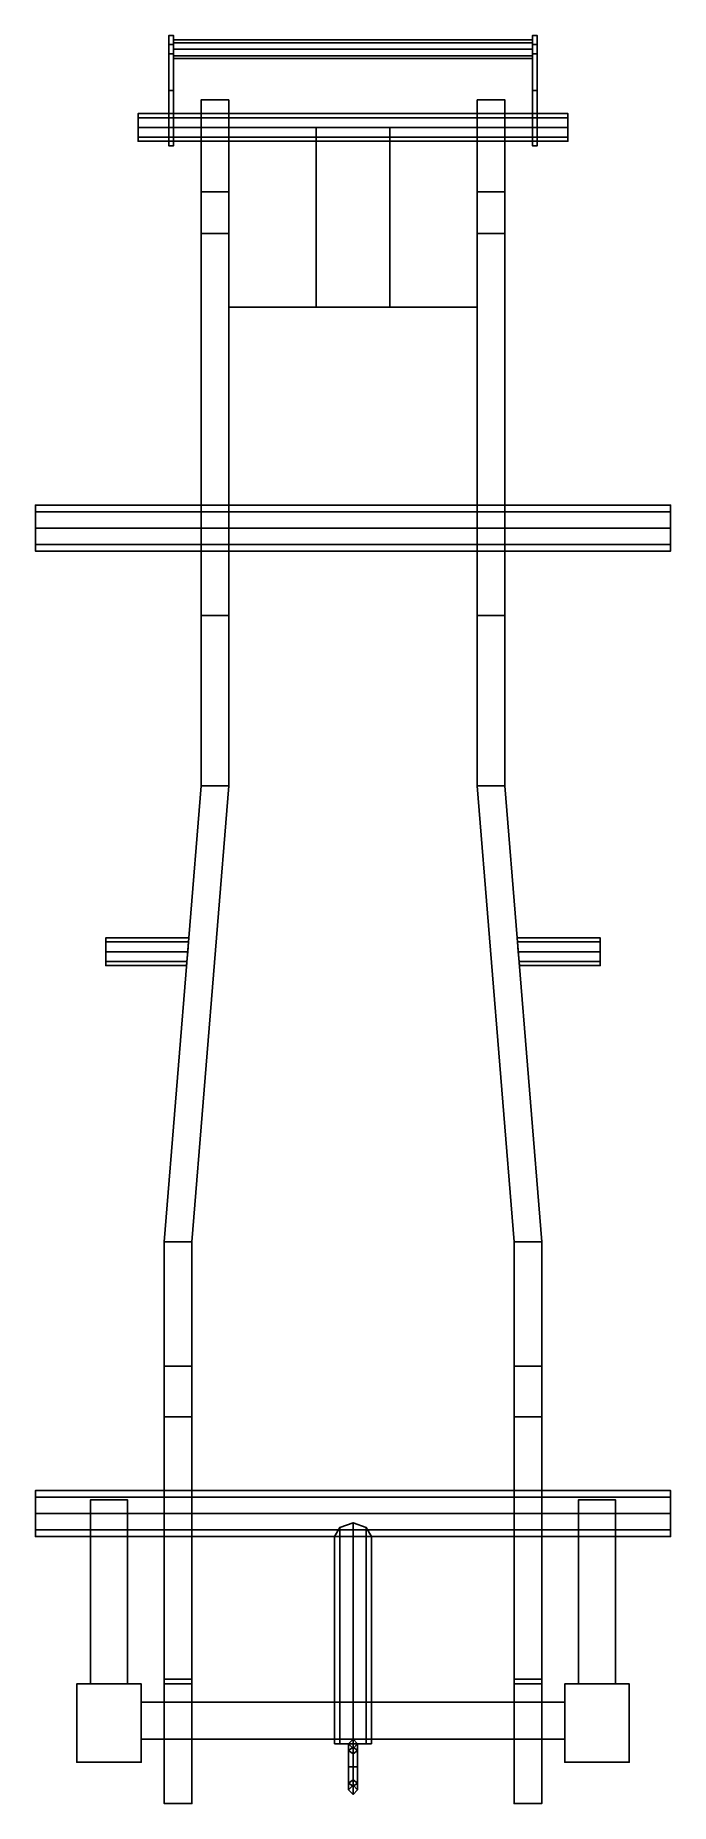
# Model space of a CAD drawing. Extents: x -0.69 to 0.69, y -1.7 to 2.14.
import ezdxf

# ---------------------------------------------------------------- set-up
doc = ezdxf.new("R2010")
doc.units = 0
doc.layers.add('FRAME', color=5, linetype='CONTINUOUS')

msp = doc.modelspace()

# ---------------------------------------------------------------- linework, layer by layer
at = {"layer": 'FRAME'}
for points in [[(-0.4, 1.9, 0.53), (-0.4, 2.1, 0.77), (-0.4, 2.14, 0.71), (-0.4, 2.02, 0.53)], [(-0.4, 2.1, 0.77), (-0.4, 2.12, 0.78), (-0.4, 2.14, 0.76), (-0.4, 2.14, 0.71)], [(-0.4, 2.14, 0.71), (-0.39, 2.14, 0.71), (-0.39, 2.02, 0.53), (-0.4, 2.02, 0.53)], [(-0.4, 2.14, 0.76), (-0.39, 2.14, 0.76), (-0.39, 2.14, 0.71), (-0.4, 2.14, 0.71)], [(-0.4, 2.12, 0.78), (-0.39, 2.12, 0.78), (-0.39, 2.14, 0.76), (-0.4, 2.14, 0.76)], [(-0.4, 2.1, 0.77), (-0.39, 2.1, 0.77), (-0.39, 2.12, 0.78), (-0.4, 2.12, 0.78)], [(-0.39, 2.1, 0.77), (-0.39, 1.9, 0.53), (-0.39, 2.02, 0.53), (-0.39, 2.14, 0.71)], [(-0.39, 2.12, 0.78), (-0.39, 2.1, 0.77), (-0.39, 2.14, 0.71), (-0.39, 2.14, 0.76)], [(0.39, 2.13, 0.74), (0.39, 2.1241, 0.7259), (-0.39, 2.1241, 0.7259), (-0.39, 2.13, 0.74)], [(0.39, 2.1241, 0.7541), (0.39, 2.13, 0.74), (-0.39, 2.13, 0.74), (-0.39, 2.1241, 0.7541)], [(0.39, 2.1241, 0.7259), (0.39, 2.11, 0.72), (-0.39, 2.11, 0.72), (-0.39, 2.1241, 0.7259)], [(0.39, 2.11, 0.76), (0.39, 2.1241, 0.7541), (-0.39, 2.1241, 0.7541), (-0.39, 2.11, 0.76)], [(0.39, 2.12, 0.78), (0.4, 2.12, 0.78), (0.4, 2.14, 0.76), (0.39, 2.14, 0.76)], [(0.39, 2.14, 0.76), (0.4, 2.14, 0.76), (0.4, 2.14, 0.71), (0.39, 2.14, 0.71)], [(0.39, 2.14, 0.71), (0.4, 2.14, 0.71), (0.4, 2.02, 0.53), (0.39, 2.02, 0.53)], [(0.39, 2.1, 0.77), (0.39, 2.12, 0.78), (0.39, 2.14, 0.76), (0.39, 2.14, 0.71)], [(0.39, 1.9, 0.53), (0.39, 2.1, 0.77), (0.39, 2.14, 0.71), (0.39, 2.02, 0.53)], [(0.39, 2.1, 0.77), (0.4, 2.1, 0.77), (0.4, 2.12, 0.78), (0.39, 2.12, 0.78)], [(0.4, 2.12, 0.78), (0.4, 2.1, 0.77), (0.4, 2.14, 0.71), (0.4, 2.14, 0.76)], [(0.4, 2.1, 0.77), (0.4, 1.9, 0.53), (0.4, 2.02, 0.53), (0.4, 2.14, 0.71)], [(-0.4, 1.9, 0.53), (-0.39, 1.9, 0.53), (-0.39, 2.1, 0.77), (-0.4, 2.1, 0.77)], [(0.39, 2.11, 0.72), (0.39, 2.0959, 0.7259), (-0.39, 2.0959, 0.7259), (-0.39, 2.11, 0.72)], [(0.39, 2.0959, 0.7541), (0.39, 2.11, 0.76), (-0.39, 2.11, 0.76), (-0.39, 2.0959, 0.7541)], [(0.39, 2.0959, 0.7259), (0.39, 2.09, 0.74), (-0.39, 2.09, 0.74), (-0.39, 2.0959, 0.7259)], [(0.39, 2.09, 0.74), (0.39, 2.0959, 0.7541), (-0.39, 2.0959, 0.7541), (-0.39, 2.09, 0.74)], [(0.39, 1.9, 0.53), (0.4, 1.9, 0.53), (0.4, 2.1, 0.77), (0.39, 2.1, 0.77)], [(-0.4, 2.02, 0.53), (-0.39, 2.02, 0.53), (-0.39, 1.97, 0.53), (-0.4, 1.97, 0.53)], [(-0.33, 0.88, 0.5), (-0.33, 0.51, 0.63), (-0.33, 1.51, 0.63), (-0.33, 2, 0.5)], [(-0.33, 2, 0.5), (-0.33, 1.51, 0.63), (-0.33, 1.71, 0.62), (-0.33, 1.8, 0.59)], [(-0.33, 2, 0.5), (-0.33, 1.8, 0.59), (-0.33, 2, 0.59), (-0.33, 2, 0.5)], [(-0.33, 2, 0.5), (-0.27, 2, 0.5), (-0.27, 0.88, 0.5), (-0.33, 0.88, 0.5)], [(-0.33, 1.8, 0.59), (-0.27, 1.8, 0.59), (-0.27, 2, 0.59), (-0.33, 2, 0.59)], [(-0.33, 2, 0.59), (-0.27, 2, 0.59), (-0.27, 2, 0.5), (-0.33, 2, 0.5)], [(-0.27, 2, 0.5), (-0.27, 1.51, 0.63), (-0.27, 0.51, 0.63), (-0.27, 0.88, 0.5)], [(-0.27, 1.8, 0.59), (-0.27, 1.71, 0.62), (-0.27, 1.51, 0.63), (-0.27, 2, 0.5)], [(-0.27, 2, 0.5), (-0.27, 2, 0.59), (-0.27, 1.8, 0.59), (-0.27, 2, 0.5)], [(0.27, 2, 0.5), (0.27, 1.51, 0.63), (0.27, 1.71, 0.62), (0.27, 1.8, 0.59)], [(0.27, 2, 0.5), (0.27, 1.8, 0.59), (0.27, 2, 0.59), (0.27, 2, 0.5)], [(0.27, 2, 0.59), (0.33, 2, 0.59), (0.33, 2, 0.5), (0.27, 2, 0.5)], [(0.27, 1.8, 0.59), (0.33, 1.8, 0.59), (0.33, 2, 0.59), (0.27, 2, 0.59)], [(0.27, 2, 0.5), (0.33, 2, 0.5), (0.33, 0.88, 0.5), (0.27, 0.88, 0.5)], [(0.27, 0.88, 0.5), (0.27, 0.51, 0.63), (0.27, 1.51, 0.63), (0.27, 2, 0.5)], [(0.33, 1.8, 0.59), (0.33, 1.71, 0.62), (0.33, 1.51, 0.63), (0.33, 2, 0.5)], [(0.33, 2, 0.5), (0.33, 2, 0.59), (0.33, 1.8, 0.59), (0.33, 2, 0.5)], [(0.33, 2, 0.5), (0.33, 1.51, 0.63), (0.33, 0.51, 0.63), (0.33, 0.88, 0.5)], [(0.39, 2.02, 0.53), (0.4, 2.02, 0.53), (0.4, 1.97, 0.53), (0.39, 1.97, 0.53)], [(-0.467, 1.9612, 0.5088), (-0.467, 1.97, 0.53), (0.467, 1.97, 0.53), (0.467, 1.9612, 0.5088)], [(-0.467, 1.97, 0.53), (-0.467, 1.9612, 0.5512), (0.467, 1.9612, 0.5512), (0.467, 1.97, 0.53)], [(-0.467, 1.94, 0.5), (-0.467, 1.9612, 0.5088), (0.467, 1.9612, 0.5088), (0.467, 1.94, 0.5)], [(-0.467, 1.9612, 0.5512), (-0.467, 1.94, 0.56), (0.467, 1.94, 0.56), (0.467, 1.9612, 0.5512)], [(-0.467, 1.9188, 0.5088), (-0.467, 1.94, 0.5), (0.467, 1.94, 0.5), (0.467, 1.9188, 0.5088)], [(-0.467, 1.94, 0.56), (-0.467, 1.9188, 0.5512), (0.467, 1.9188, 0.5512), (0.467, 1.94, 0.56)], [(-0.27, 1.94, 0.5), (0.27, 1.94, 0.5), (0.08, 1.94, 0.34), (-0.08, 1.94, 0.34)], [(-0.08, 1.94, 0.34), (-0.08, 1.55, 0.34), (-0.27, 1.55, 0.5), (-0.27, 1.94, 0.5)], [(0.08, 1.94, 0.34), (0.08, 1.55, 0.34), (-0.08, 1.55, 0.34), (-0.08, 1.94, 0.34)], [(0.27, 1.94, 0.5), (0.27, 1.55, 0.5), (0.08, 1.55, 0.34), (0.08, 1.94, 0.34)], [(-0.467, 1.91, 0.53), (-0.467, 1.9188, 0.5088), (0.467, 1.9188, 0.5088), (0.467, 1.91, 0.53)], [(-0.467, 1.9188, 0.5512), (-0.467, 1.91, 0.53), (0.467, 1.91, 0.53), (0.467, 1.9188, 0.5512)], [(-0.4, 1.91, 0.53), (-0.39, 1.91, 0.53), (-0.39, 1.9, 0.53), (-0.4, 1.9, 0.53)], [(0.39, 1.91, 0.53), (0.4, 1.91, 0.53), (0.4, 1.9, 0.53), (0.39, 1.9, 0.53)], [(-0.33, 1.71, 0.62), (-0.27, 1.71, 0.62), (-0.27, 1.8, 0.59), (-0.33, 1.8, 0.59)], [(0.27, 1.71, 0.62), (0.33, 1.71, 0.62), (0.33, 1.8, 0.59), (0.27, 1.8, 0.59)], [(-0.08, 1.55, 0.34), (0.08, 1.55, 0.34), (0.27, 1.55, 0.5), (-0.27, 1.55, 0.5)], [(0.69, 1.12, 0.4), (0.69, 1.1054, 0.3646), (-0.69, 1.1054, 0.3646), (-0.69, 1.12, 0.4)], [(0.69, 1.1054, 0.4354), (0.69, 1.12, 0.4), (-0.69, 1.12, 0.4), (-0.69, 1.1054, 0.4354)], [(0.69, 1.1054, 0.3646), (0.69, 1.07, 0.35), (-0.69, 1.07, 0.35), (-0.69, 1.1054, 0.3646)], [(0.69, 1.07, 0.45), (0.69, 1.1054, 0.4354), (-0.69, 1.1054, 0.4354), (-0.69, 1.07, 0.45)], [(0.69, 1.07, 0.35), (0.69, 1.0346, 0.3646), (-0.69, 1.0346, 0.3646), (-0.69, 1.07, 0.35)], [(0.69, 1.0346, 0.4354), (0.69, 1.07, 0.45), (-0.69, 1.07, 0.45), (-0.69, 1.0346, 0.4354)], [(0.69, 1.0346, 0.3646), (0.69, 1.02, 0.4), (-0.69, 1.02, 0.4), (-0.69, 1.0346, 0.3646)], [(0.69, 1.02, 0.4), (0.69, 1.0346, 0.4354), (-0.69, 1.0346, 0.4354), (-0.69, 1.02, 0.4)], [(-0.33, 0.51, 0.45), (-0.33, 0.51, 0.63), (-0.33, 0.51, 0.63), (-0.33, 0.88, 0.5)], [(-0.33, 0.88, 0.5), (-0.27, 0.88, 0.5), (-0.27, 0.51, 0.45), (-0.33, 0.51, 0.45)], [(-0.27, 0.88, 0.5), (-0.27, 0.51, 0.63), (-0.27, 0.51, 0.63), (-0.27, 0.51, 0.45)], [(0.27, 0.88, 0.5), (0.33, 0.88, 0.5), (0.33, 0.51, 0.45), (0.27, 0.51, 0.45)], [(0.27, 0.51, 0.45), (0.27, 0.51, 0.63), (0.27, 0.51, 0.63), (0.27, 0.88, 0.5)], [(0.33, 0.88, 0.5), (0.33, 0.51, 0.63), (0.33, 0.51, 0.63), (0.33, 0.51, 0.45)], [(-0.41, -0.48, 0.45), (-0.41, -0.48, 0.63), (-0.33, 0.51, 0.63), (-0.33, 0.51, 0.45)], [(-0.33, 0.51, 0.45), (-0.27, 0.51, 0.45), (-0.35, -0.48, 0.45), (-0.41, -0.48, 0.45)], [(-0.27, 0.51, 0.45), (-0.27, 0.51, 0.63), (-0.35, -0.48, 0.63), (-0.35, -0.48, 0.45)], [(0.27, 0.51, 0.45), (0.33, 0.51, 0.45), (0.41, -0.48, 0.45), (0.35, -0.48, 0.45)], [(0.35, -0.48, 0.45), (0.35, -0.48, 0.63), (0.27, 0.51, 0.63), (0.27, 0.51, 0.45)], [(0.33, 0.51, 0.45), (0.33, 0.51, 0.63), (0.41, -0.48, 0.63), (0.41, -0.48, 0.45)], [(-0.537, 0.18, 0.5), (-0.537, 0.1712, 0.5212), (-0.3574, 0.1712, 0.5212), (-0.3567, 0.18, 0.5)], [(-0.537, 0.1712, 0.4788), (-0.537, 0.18, 0.5), (-0.3567, 0.18, 0.5), (-0.3574, 0.1712, 0.4788)], [(-0.537, 0.1712, 0.5212), (-0.537, 0.15, 0.53), (-0.3591, 0.15, 0.53), (-0.3574, 0.1712, 0.5212)], [(-0.537, 0.15, 0.47), (-0.537, 0.1712, 0.4788), (-0.3574, 0.1712, 0.4788), (-0.3591, 0.15, 0.47)], [(0.537, 0.18, 0.5), (0.537, 0.1712, 0.4788), (0.3574, 0.1712, 0.4788), (0.3567, 0.18, 0.5)], [(0.537, 0.1712, 0.5212), (0.537, 0.18, 0.5), (0.3567, 0.18, 0.5), (0.3574, 0.1712, 0.5212)], [(0.537, 0.1712, 0.4788), (0.537, 0.15, 0.47), (0.3591, 0.15, 0.47), (0.3574, 0.1712, 0.4788)], [(0.537, 0.15, 0.53), (0.537, 0.1712, 0.5212), (0.3574, 0.1712, 0.5212), (0.3591, 0.15, 0.53)], [(-0.537, 0.15, 0.53), (-0.537, 0.1288, 0.5212), (-0.3608, 0.1288, 0.5212), (-0.3591, 0.15, 0.53)], [(-0.537, 0.1288, 0.4788), (-0.537, 0.15, 0.47), (-0.3591, 0.15, 0.47), (-0.3608, 0.1288, 0.4788)], [(-0.537, 0.1288, 0.5212), (-0.537, 0.12, 0.5), (-0.3615, 0.12, 0.5), (-0.3608, 0.1288, 0.5212)], [(-0.537, 0.12, 0.5), (-0.537, 0.1288, 0.4788), (-0.3608, 0.1288, 0.4788), (-0.3615, 0.12, 0.5)], [(0.537, 0.1288, 0.5212), (0.537, 0.15, 0.53), (0.3591, 0.15, 0.53), (0.3608, 0.1288, 0.5212)], [(0.537, 0.15, 0.47), (0.537, 0.1288, 0.4788), (0.3608, 0.1288, 0.4788), (0.3591, 0.15, 0.47)], [(0.537, 0.12, 0.5), (0.537, 0.1288, 0.5212), (0.3608, 0.1288, 0.5212), (0.3615, 0.12, 0.5)], [(0.537, 0.1288, 0.4788), (0.537, 0.12, 0.5), (0.3615, 0.12, 0.5), (0.3608, 0.1288, 0.4788)], [(-0.41, -0.75, 0.45), (-0.41, -0.7, 0.63), (-0.41, -0.48, 0.63), (-0.41, -0.48, 0.45)], [(-0.41, -0.48, 0.45), (-0.35, -0.48, 0.45), (-0.35, -0.75, 0.45), (-0.41, -0.75, 0.45)], [(-0.35, -0.48, 0.45), (-0.35, -0.48, 0.63), (-0.35, -0.7, 0.63), (-0.35, -0.75, 0.45)], [(0.35, -0.48, 0.45), (0.41, -0.48, 0.45), (0.41, -0.75, 0.45), (0.35, -0.75, 0.45)], [(0.35, -0.75, 0.45), (0.35, -0.7, 0.63), (0.35, -0.48, 0.63), (0.35, -0.48, 0.45)], [(0.41, -0.48, 0.45), (0.41, -0.48, 0.63), (0.41, -0.7, 0.63), (0.41, -0.75, 0.45)], [(-0.41, -0.86, 0.49), (-0.41, -0.75, 0.64), (-0.41, -0.7, 0.63), (-0.41, -0.75, 0.45)], [(-0.35, -0.75, 0.45), (-0.35, -0.7, 0.63), (-0.35, -0.75, 0.64), (-0.35, -0.86, 0.49)], [(0.35, -0.86, 0.49), (0.35, -0.75, 0.64), (0.35, -0.7, 0.63), (0.35, -0.75, 0.45)], [(0.41, -0.75, 0.45), (0.41, -0.7, 0.63), (0.41, -0.75, 0.64), (0.41, -0.86, 0.49)], [(-0.41, -1.02, 0.61), (-0.41, -0.89, 0.72), (-0.41, -0.75, 0.64), (-0.41, -0.86, 0.49)], [(-0.41, -0.75, 0.45), (-0.35, -0.75, 0.45), (-0.35, -0.86, 0.49), (-0.41, -0.86, 0.49)], [(-0.35, -0.86, 0.49), (-0.35, -0.75, 0.64), (-0.35, -0.89, 0.72), (-0.35, -1.02, 0.61)], [(0.35, -0.75, 0.45), (0.41, -0.75, 0.45), (0.41, -0.86, 0.49), (0.35, -0.86, 0.49)], [(0.35, -1.02, 0.61), (0.35, -0.89, 0.72), (0.35, -0.75, 0.64), (0.35, -0.86, 0.49)], [(0.41, -0.86, 0.49), (0.41, -0.75, 0.64), (0.41, -0.89, 0.72), (0.41, -1.02, 0.61)], [(-0.41, -0.86, 0.49), (-0.35, -0.86, 0.49), (-0.35, -1.02, 0.61), (-0.41, -1.02, 0.61)], [(0.35, -0.86, 0.49), (0.41, -0.86, 0.49), (0.41, -1.02, 0.61), (0.35, -1.02, 0.61)], [(-0.41, -1.44, 0.66), (-0.41, -1.48, 0.69), (-0.41, -1, 0.75), (-0.41, -0.89, 0.72)], [(-0.41, -1.43, 0.61), (-0.41, -1.44, 0.66), (-0.41, -0.89, 0.72), (-0.41, -1.02, 0.61)], [(-0.35, -0.89, 0.72), (-0.35, -1, 0.75), (-0.35, -1.48, 0.69), (-0.35, -1.44, 0.66)], [(-0.35, -1.02, 0.61), (-0.35, -0.89, 0.72), (-0.35, -1.44, 0.66), (-0.35, -1.43, 0.61)], [(0.35, -1.43, 0.61), (0.35, -1.44, 0.66), (0.35, -0.89, 0.72), (0.35, -1.02, 0.61)], [(0.35, -1.44, 0.66), (0.35, -1.48, 0.69), (0.35, -1, 0.75), (0.35, -0.89, 0.72)], [(0.41, -1.02, 0.61), (0.41, -0.89, 0.72), (0.41, -1.44, 0.66), (0.41, -1.43, 0.61)], [(0.41, -0.89, 0.72), (0.41, -1, 0.75), (0.41, -1.48, 0.69), (0.41, -1.44, 0.66)], [(0.69, -1.02, 0.4), (0.69, -1.0346, 0.3646), (-0.69, -1.0346, 0.3646), (-0.69, -1.02, 0.4)], [(0.69, -1.0346, 0.4354), (0.69, -1.02, 0.4), (-0.69, -1.02, 0.4), (-0.69, -1.0346, 0.4354)], [(0.69, -1.0346, 0.3646), (0.69, -1.07, 0.35), (-0.69, -1.07, 0.35), (-0.69, -1.0346, 0.3646)], [(0.69, -1.07, 0.45), (0.69, -1.0346, 0.4354), (-0.69, -1.0346, 0.4354), (-0.69, -1.07, 0.45)], [(-0.41, -1.48, 0.69), (-0.41, -1.7, 0.69), (-0.41, -1.7, 0.75), (-0.41, -1, 0.75)], [(-0.41, -1.02, 0.61), (-0.35, -1.02, 0.61), (-0.35, -1.43, 0.61), (-0.41, -1.43, 0.61)], [(-0.35, -1, 0.75), (-0.35, -1.7, 0.75), (-0.35, -1.7, 0.69), (-0.35, -1.48, 0.69)], [(0.35, -1.48, 0.69), (0.35, -1.7, 0.69), (0.35, -1.7, 0.75), (0.35, -1, 0.75)], [(0.35, -1.02, 0.61), (0.41, -1.02, 0.61), (0.41, -1.43, 0.61), (0.35, -1.43, 0.61)], [(0.41, -1, 0.75), (0.41, -1.7, 0.75), (0.41, -1.7, 0.69), (0.41, -1.48, 0.69)], [(0.69, -1.07, 0.35), (0.69, -1.1054, 0.3646), (-0.69, -1.1054, 0.3646), (-0.69, -1.07, 0.35)], [(0.69, -1.1054, 0.4354), (0.69, -1.07, 0.45), (-0.69, -1.07, 0.45), (-0.69, -1.1054, 0.4354)], [(-0.49, -1.04, 0.52), (-0.49, -1.44, 0.52), (-0.57, -1.44, 0.52), (-0.57, -1.04, 0.52)], [(-0.57, -1.04, 0.52), (-0.57, -1.44, 0.52), (-0.57, -1.44, 0.65), (-0.57, -1.04, 0.65)], [(-0.57, -1.04, 0.65), (-0.57, -1.44, 0.65), (-0.49, -1.44, 0.65), (-0.49, -1.04, 0.65)], [(-0.49, -1.04, 0.65), (-0.49, -1.04, 0.52), (-0.57, -1.04, 0.52), (-0.57, -1.04, 0.65)], [(-0.49, -1.44, 0.65), (-0.49, -1.44, 0.52), (-0.49, -1.04, 0.52), (-0.49, -1.04, 0.65)], [(0.57, -1.04, 0.52), (0.57, -1.44, 0.52), (0.49, -1.44, 0.52), (0.49, -1.04, 0.52)], [(0.49, -1.04, 0.52), (0.49, -1.44, 0.52), (0.49, -1.44, 0.65), (0.49, -1.04, 0.65)], [(0.49, -1.04, 0.65), (0.49, -1.44, 0.65), (0.57, -1.44, 0.65), (0.57, -1.04, 0.65)], [(0.57, -1.04, 0.65), (0.57, -1.04, 0.52), (0.49, -1.04, 0.52), (0.49, -1.04, 0.65)], [(0.57, -1.44, 0.65), (0.57, -1.44, 0.52), (0.57, -1.04, 0.52), (0.57, -1.04, 0.65)], [(0.69, -1.1054, 0.3646), (0.69, -1.12, 0.4), (-0.69, -1.12, 0.4), (-0.69, -1.1054, 0.3646)], [(0.69, -1.12, 0.4), (0.69, -1.1054, 0.4354), (-0.69, -1.1054, 0.4354), (-0.69, -1.12, 0.4)], [(-0.04, -1.12, 0.4), (-0.0283, -1.1, 0.3717), (-0.0283, -1.57, 0.3717), (-0.04, -1.57, 0.4)], [(-0.0283, -1.1, 0.4283), (-0.04, -1.12, 0.4), (-0.04, -1.57, 0.4), (-0.0283, -1.57, 0.4283)], [(-0.0283, -1.1, 0.3717), (0, -1.09, 0.36), (0, -1.57, 0.36), (-0.0283, -1.57, 0.3717)], [(0, -1.09, 0.44), (-0.0283, -1.1, 0.4283), (-0.0283, -1.57, 0.4283), (0, -1.57, 0.44)], [(0, -1.09, 0.36), (0.0283, -1.1, 0.3717), (0.0283, -1.57, 0.3717), (0, -1.57, 0.36)], [(0.0283, -1.1, 0.4283), (0, -1.09, 0.44), (0, -1.57, 0.44), (0.0283, -1.57, 0.4283)], [(0.0283, -1.1, 0.3717), (0.04, -1.12, 0.4), (0.04, -1.57, 0.4), (0.0283, -1.57, 0.3717)], [(0.04, -1.12, 0.4), (0.0283, -1.1, 0.4283), (0.0283, -1.57, 0.4283), (0.04, -1.57, 0.4)], [(-0.6, -1.44, 0.65), (-0.6, -1.61, 0.65), (-0.46, -1.61, 0.65), (-0.46, -1.44, 0.65)], [(-0.6, -1.44, 0.52), (-0.6, -1.61, 0.52), (-0.6, -1.61, 0.65), (-0.6, -1.44, 0.65)], [(-0.46, -1.44, 0.52), (-0.46, -1.61, 0.52), (-0.6, -1.61, 0.52), (-0.6, -1.44, 0.52)], [(-0.57, -1.44, 0.65), (-0.57, -1.44, 0.52), (-0.6, -1.44, 0.52), (-0.6, -1.44, 0.65)], [(-0.46, -1.44, 0.65), (-0.46, -1.44, 0.52), (-0.49, -1.44, 0.52), (-0.49, -1.44, 0.65)], [(-0.46, -1.48, 0.65), (-0.46, -1.48, 0.52), (-0.46, -1.44, 0.52), (-0.46, -1.44, 0.65)], [(-0.35, -1.43, 0.61), (-0.35, -1.44, 0.66), (-0.41, -1.44, 0.66), (-0.41, -1.43, 0.61)], [(-0.35, -1.44, 0.66), (-0.35, -1.48, 0.69), (-0.41, -1.48, 0.69), (-0.41, -1.44, 0.66)], [(0.41, -1.43, 0.61), (0.41, -1.44, 0.66), (0.35, -1.44, 0.66), (0.35, -1.43, 0.61)], [(0.41, -1.44, 0.66), (0.41, -1.48, 0.69), (0.35, -1.48, 0.69), (0.35, -1.44, 0.66)], [(0.46, -1.44, 0.65), (0.46, -1.61, 0.65), (0.6, -1.61, 0.65), (0.6, -1.44, 0.65)], [(0.6, -1.44, 0.52), (0.6, -1.61, 0.52), (0.46, -1.61, 0.52), (0.46, -1.44, 0.52)], [(0.49, -1.44, 0.65), (0.49, -1.44, 0.52), (0.46, -1.44, 0.52), (0.46, -1.44, 0.65)], [(0.46, -1.44, 0.52), (0.46, -1.48, 0.52), (0.46, -1.48, 0.65), (0.46, -1.44, 0.65)], [(0.6, -1.44, 0.65), (0.6, -1.44, 0.52), (0.57, -1.44, 0.52), (0.57, -1.44, 0.65)], [(0.6, -1.61, 0.65), (0.6, -1.61, 0.52), (0.6, -1.44, 0.52), (0.6, -1.44, 0.65)], [(0.46, -1.48, 0.65), (0.46, -1.48, 0.52), (-0.46, -1.48, 0.52), (-0.46, -1.48, 0.65)], [(-0.46, -1.56, 0.65), (0.46, -1.56, 0.65), (0.46, -1.48, 0.65), (-0.46, -1.48, 0.65)], [(-0.46, -1.48, 0.52), (0.46, -1.48, 0.52), (0.46, -1.56, 0.52), (-0.46, -1.56, 0.52)], [(-0.35, -1.48, 0.69), (-0.35, -1.7, 0.69), (-0.41, -1.7, 0.69), (-0.41, -1.48, 0.69)], [(0.41, -1.48, 0.69), (0.41, -1.7, 0.69), (0.35, -1.7, 0.69), (0.35, -1.48, 0.69)], [(-0.46, -1.56, 0.52), (0.46, -1.56, 0.52), (0.46, -1.56, 0.65), (-0.46, -1.56, 0.65)], [(-0.46, -1.61, 0.65), (-0.46, -1.61, 0.52), (-0.46, -1.56, 0.52), (-0.46, -1.56, 0.65)], [(-0.0283, -1.57, 0.4283), (-0.04, -1.57, 0.4), (-0.0283, -1.57, 0.3717), (0, -1.57, 0.44)], [(0, -1.57, 0.44), (-0.0283, -1.57, 0.3717), (0, -1.57, 0.36), (0.0283, -1.57, 0.4283)], [(0, -1.56, 0.4), (-0.01, -1.57, 0.4), (-0.01, -1.5846, 0.4354), (0, -1.5776, 0.4424)], [(0, -1.5776, 0.3576), (-0.01, -1.5846, 0.3646), (-0.01, -1.57, 0.4), (0, -1.56, 0.4)], [(-0.01, -1.57, 0.4), (0, -1.58, 0.4), (0, -1.5917, 0.4283), (-0.01, -1.5846, 0.4354)], [(-0.01, -1.5846, 0.3646), (0, -1.5917, 0.3717), (0, -1.58, 0.4), (-0.01, -1.57, 0.4)], [(0.01, -1.57, 0.4), (0, -1.56, 0.4), (0, -1.5776, 0.4424), (0.01, -1.5846, 0.4354)], [(0.01, -1.5846, 0.3646), (0, -1.5776, 0.3576), (0, -1.56, 0.4), (0.01, -1.57, 0.4)], [(0.0283, -1.57, 0.4283), (0, -1.57, 0.36), (0.0283, -1.57, 0.3717), (0.04, -1.57, 0.4)], [(0, -1.58, 0.4), (0.01, -1.57, 0.4), (0.01, -1.5846, 0.4354), (0, -1.5917, 0.4283)], [(0, -1.5917, 0.3717), (0.01, -1.5846, 0.3646), (0.01, -1.57, 0.4), (0, -1.58, 0.4)], [(0.46, -1.56, 0.52), (0.46, -1.61, 0.52), (0.46, -1.61, 0.65), (0.46, -1.56, 0.65)], [(-0.6, -1.61, 0.65), (-0.6, -1.61, 0.52), (-0.46, -1.61, 0.52), (-0.46, -1.61, 0.65)], [(0, -1.5776, 0.4424), (-0.01, -1.5846, 0.4354), (-0.01, -1.62, 0.45), (0, -1.62, 0.46)], [(0, -1.62, 0.34), (-0.01, -1.62, 0.35), (-0.01, -1.5846, 0.3646), (0, -1.5776, 0.3576)], [(-0.01, -1.5846, 0.4354), (0, -1.5917, 0.4283), (0, -1.62, 0.44), (-0.01, -1.62, 0.45)], [(-0.01, -1.62, 0.35), (0, -1.62, 0.36), (0, -1.5917, 0.3717), (-0.01, -1.5846, 0.3646)], [(0.01, -1.5846, 0.4354), (0, -1.5776, 0.4424), (0, -1.62, 0.46), (0.01, -1.62, 0.45)], [(0.01, -1.62, 0.35), (0, -1.62, 0.34), (0, -1.5776, 0.3576), (0.01, -1.5846, 0.3646)], [(0, -1.5917, 0.4283), (0.01, -1.5846, 0.4354), (0.01, -1.62, 0.45), (0, -1.62, 0.44)], [(0, -1.62, 0.36), (0.01, -1.62, 0.35), (0.01, -1.5846, 0.3646), (0, -1.5917, 0.3717)], [(0.46, -1.61, 0.65), (0.46, -1.61, 0.52), (0.6, -1.61, 0.52), (0.6, -1.61, 0.65)], [(0, -1.62, 0.46), (-0.01, -1.62, 0.45), (-0.01, -1.6554, 0.4354), (0, -1.6624, 0.4424)], [(-0.01, -1.62, 0.45), (0, -1.62, 0.44), (0, -1.6483, 0.4283), (-0.01, -1.6554, 0.4354)], [(0, -1.6624, 0.3576), (-0.01, -1.6554, 0.3646), (-0.01, -1.62, 0.35), (0, -1.62, 0.34)], [(-0.01, -1.6554, 0.3646), (0, -1.6483, 0.3717), (0, -1.62, 0.36), (-0.01, -1.62, 0.35)], [(-0.01, -1.6554, 0.4354), (0, -1.6483, 0.4283), (0, -1.66, 0.4), (-0.01, -1.67, 0.4)], [(-0.01, -1.67, 0.4), (0, -1.66, 0.4), (0, -1.6483, 0.3717), (-0.01, -1.6554, 0.3646)], [(0.01, -1.62, 0.45), (0, -1.62, 0.46), (0, -1.6624, 0.4424), (0.01, -1.6554, 0.4354)], [(0, -1.62, 0.44), (0.01, -1.62, 0.45), (0.01, -1.6554, 0.4354), (0, -1.6483, 0.4283)], [(0.01, -1.6554, 0.3646), (0, -1.6624, 0.3576), (0, -1.62, 0.34), (0.01, -1.62, 0.35)], [(0, -1.6483, 0.3717), (0.01, -1.6554, 0.3646), (0.01, -1.62, 0.35), (0, -1.62, 0.36)], [(0, -1.6483, 0.4283), (0.01, -1.6554, 0.4354), (0.01, -1.67, 0.4), (0, -1.66, 0.4)], [(0, -1.66, 0.4), (0.01, -1.67, 0.4), (0.01, -1.6554, 0.3646), (0, -1.6483, 0.3717)], [(0, -1.6624, 0.4424), (-0.01, -1.6554, 0.4354), (-0.01, -1.67, 0.4), (0, -1.68, 0.4)], [(0, -1.68, 0.4), (-0.01, -1.67, 0.4), (-0.01, -1.6554, 0.3646), (0, -1.6624, 0.3576)], [(0.01, -1.6554, 0.4354), (0, -1.6624, 0.4424), (0, -1.68, 0.4), (0.01, -1.67, 0.4)], [(0.01, -1.67, 0.4), (0, -1.68, 0.4), (0, -1.6624, 0.3576), (0.01, -1.6554, 0.3646)], [(-0.41, -1.7, 0.69), (-0.35, -1.7, 0.69), (-0.35, -1.7, 0.75), (-0.41, -1.7, 0.75)], [(0.35, -1.7, 0.69), (0.41, -1.7, 0.69), (0.41, -1.7, 0.75), (0.35, -1.7, 0.75)]]:
    msp.add_3dface(points, dxfattribs=at)

doc.saveas('drawing.dxf')
